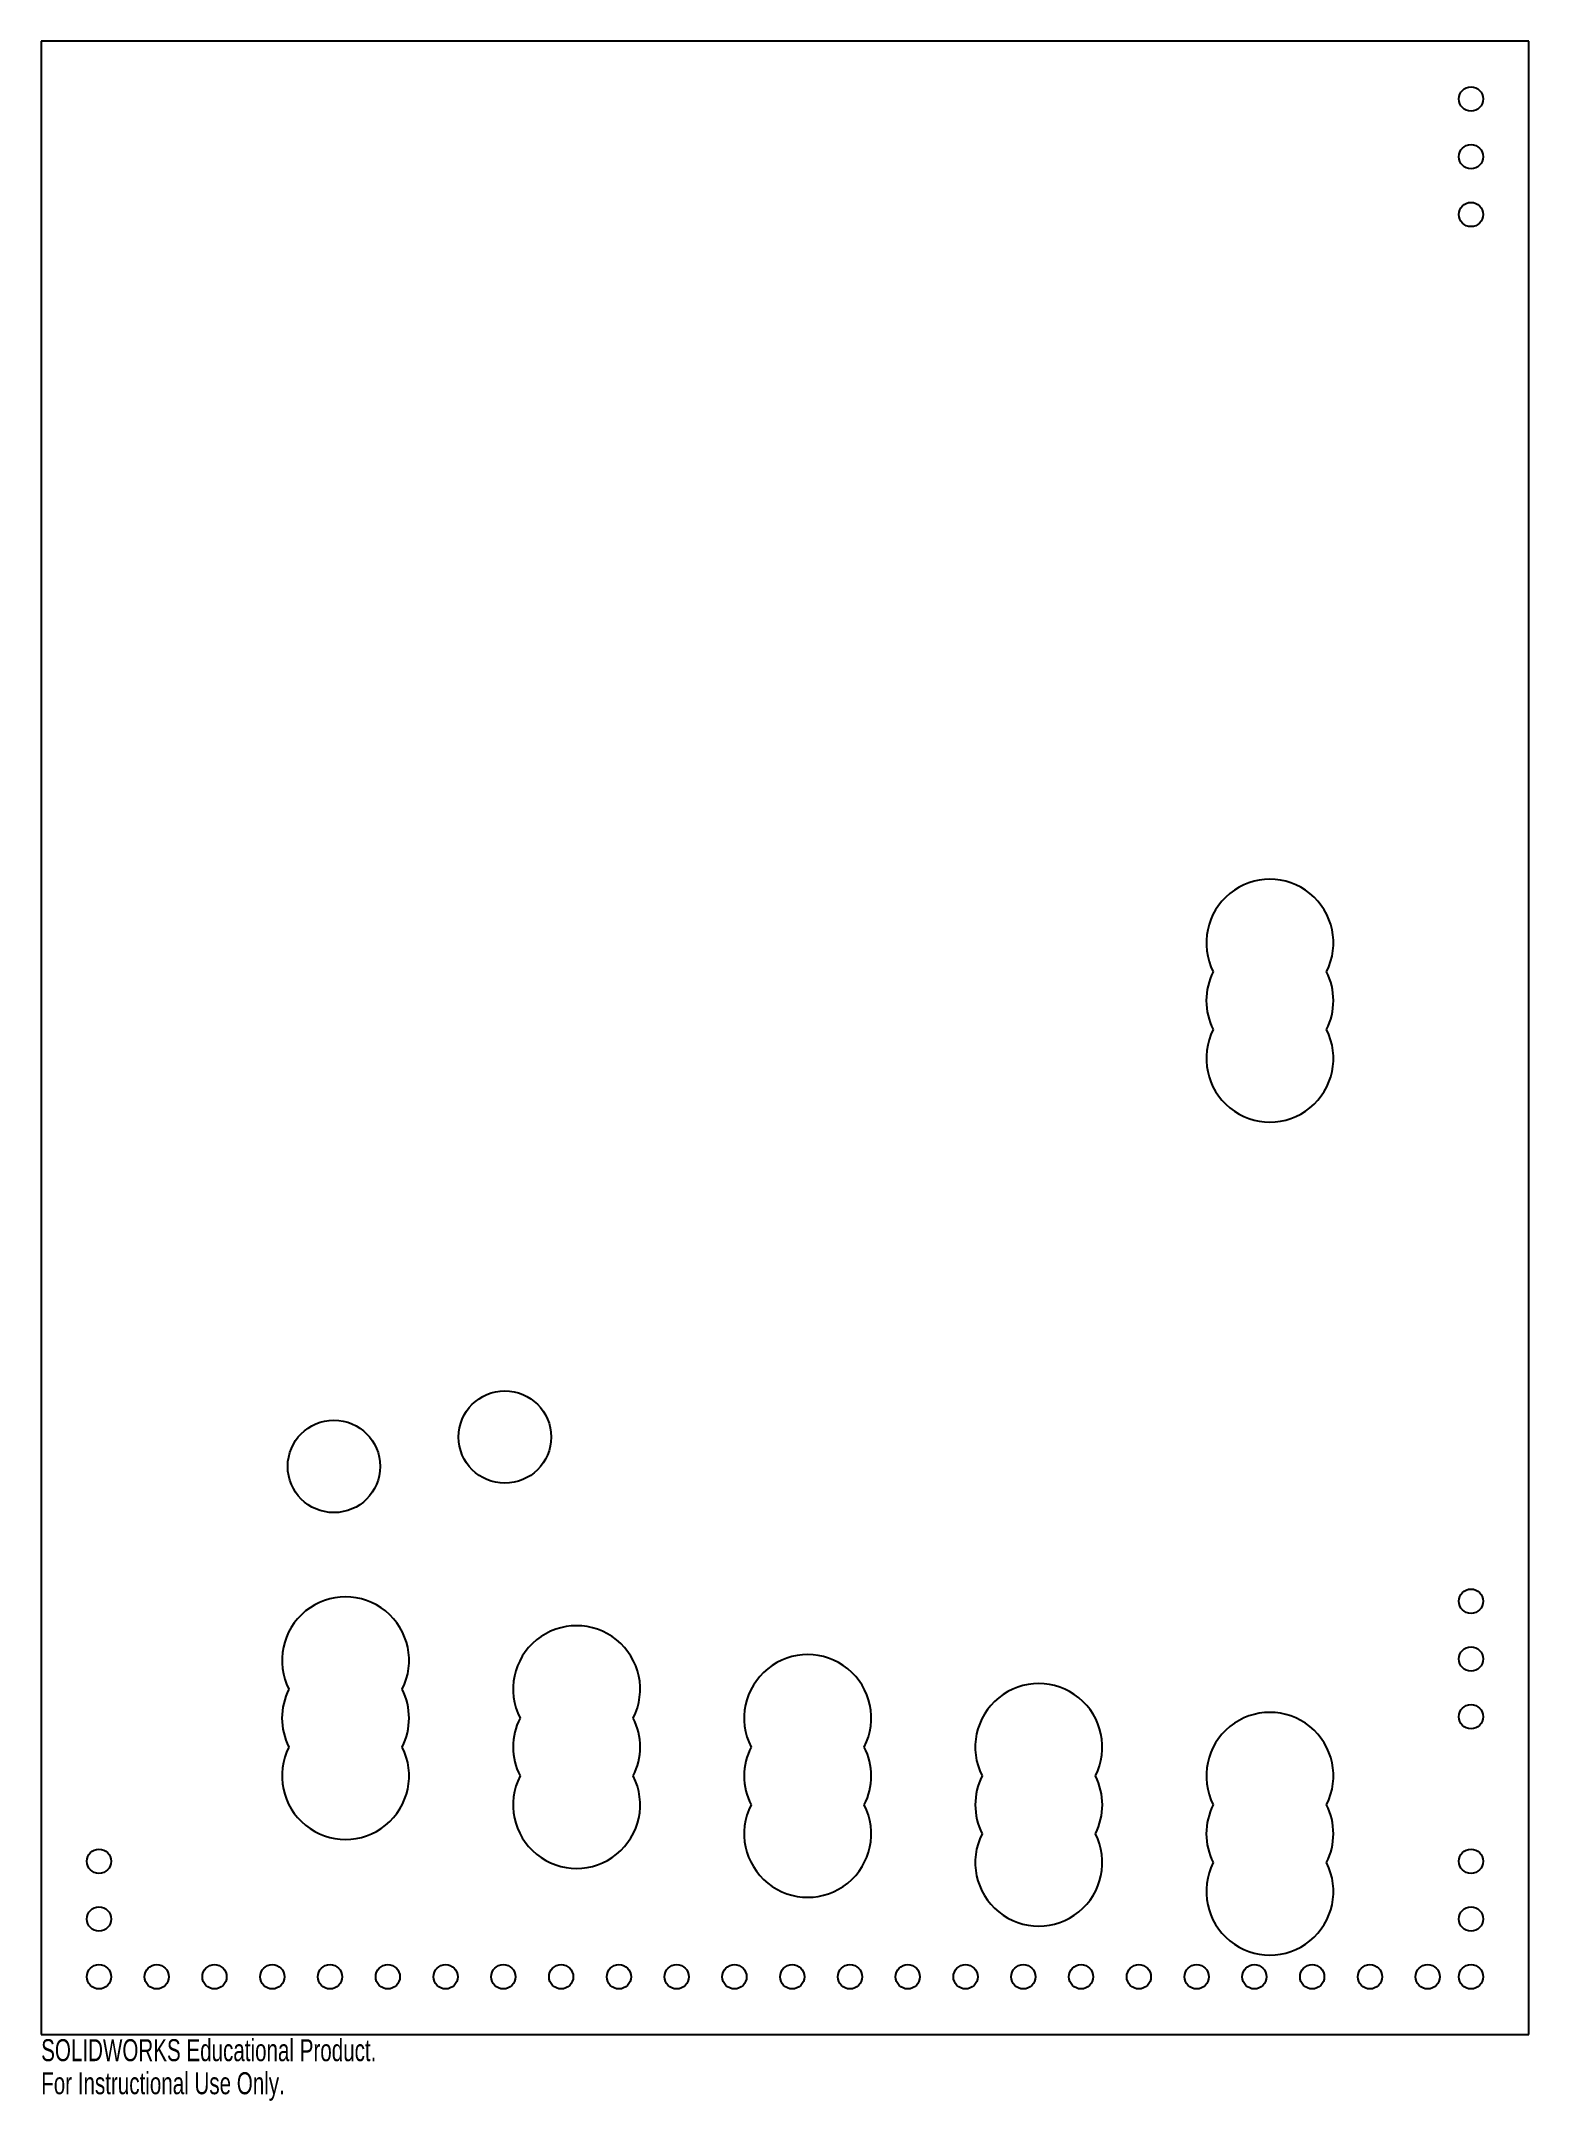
# Paper-space layout '_Front' of a CAD drawing. Header units: inches. Extents: x 0 to 12.9, y -17.8 to 0.
import ezdxf

# ---------------------------------------------------------------- set-up
doc = ezdxf.new("R2010")
doc.units = ezdxf.units.IN
doc.header["$MEASUREMENT"] = 0
doc.styles.add('SLDTEXTSTYLE0', font='TXT', dxfattribs={"width": 0.7})

psp = doc.layouts.new('_Front')

# ---------------------------------------------------------------- linework, layer by layer
at = {"color": 7, "linetype": 'Continuous', "lineweight": 25}
for p, q in [((12.875, 0), (0, 0)), ((0, 0), (0, -17.25)), ((12.875, -17.25), (12.875, 0)), ((0, -17.25), (12.875, -17.25))]:
    psp.add_line(p, q, dxfattribs=at)
for centre, radius in [((12.375, -0.5), 0.105), ((12.375, -1), 0.105), ((12.375, -1.5), 0.105), ((4.013, -12.079), 0.4), ((2.534, -12.333), 0.4), ((12.375, -13.5), 0.105), ((12.375, -14), 0.105), ((12.375, -14.5), 0.105), ((0.5, -15.75), 0.105), ((12.375, -15.75), 0.105), ((0.5, -16.25), 0.105), ((12.375, -16.25), 0.105), ((0.5, -16.75), 0.105), ((1, -16.75), 0.105), ((1.5, -16.75), 0.105), ((2, -16.75), 0.105), ((2.5, -16.75), 0.105), ((3, -16.75), 0.105), ((3.5, -16.75), 0.105), ((4, -16.75), 0.105), ((4.5, -16.75), 0.105), ((5, -16.75), 0.105), ((5.5, -16.75), 0.105), ((6, -16.75), 0.105), ((6.5, -16.75), 0.105), ((7, -16.75), 0.105), ((7.5, -16.75), 0.105), ((8, -16.75), 0.105), ((8.5, -16.75), 0.105), ((9, -16.75), 0.105), ((9.5, -16.75), 0.105), ((10, -16.75), 0.105), ((10.5, -16.75), 0.105), ((11, -16.75), 0.105), ((11.5, -16.75), 0.105), ((12, -16.75), 0.105), ((12.375, -16.75), 0.105)]:
    psp.add_circle(centre, radius, dxfattribs=at)
for centre, start, end in [((10.634, -7.803), 332.9643, 207.0357), ((10.634, -8.303), 152.9643, 207.0357), ((10.634, -8.303), 332.9643, 27.0357), ((10.634, -8.803), 152.9643, 27.0357), ((2.634, -14.012), 332.9643, 207.0357), ((4.634, -14.262), 332.9643, 207.0357), ((6.634, -14.512), 332.9643, 207.0357), ((8.634, -14.762), 332.9643, 207.0357), ((2.634, -14.512), 152.9643, 207.0357), ((2.634, -14.512), 332.9643, 27.0357), ((4.634, -14.762), 152.9643, 207.0357), ((4.634, -14.762), 332.9643, 27.0357), ((10.634, -15.012), 332.9643, 207.0357), ((2.634, -15.012), 152.9643, 27.0357), ((6.634, -15.012), 152.9643, 207.0357), ((6.634, -15.012), 332.9643, 27.0357), ((4.634, -15.262), 152.9643, 27.0357), ((8.634, -15.262), 152.9643, 207.0357), ((8.634, -15.262), 332.9643, 27.0357), ((6.634, -15.512), 152.9643, 27.0357), ((10.634, -15.512), 152.9643, 207.0357), ((10.634, -15.512), 332.9643, 27.0357), ((8.634, -15.762), 152.9643, 27.0357), ((10.634, -16.012), 152.9643, 27.0357)]:
    psp.add_arc(centre, 0.55, start, end, dxfattribs=at)

# ---------------------------------------------------------------- texts
at = {"color": 7, "linetype": 'Continuous', "char_height": 0.1903, "attachment_point": 1, "style": 'SLDTEXTSTYLE0'}
for s, insert in [('SOLIDWORKS Educational Product.', (0, -17.29)), ('For Instructional Use Only.', (0, -17.576))]:
    psp.add_mtext(s, dxfattribs=dict(at, insert=insert))

doc.saveas('drawing.dxf')
